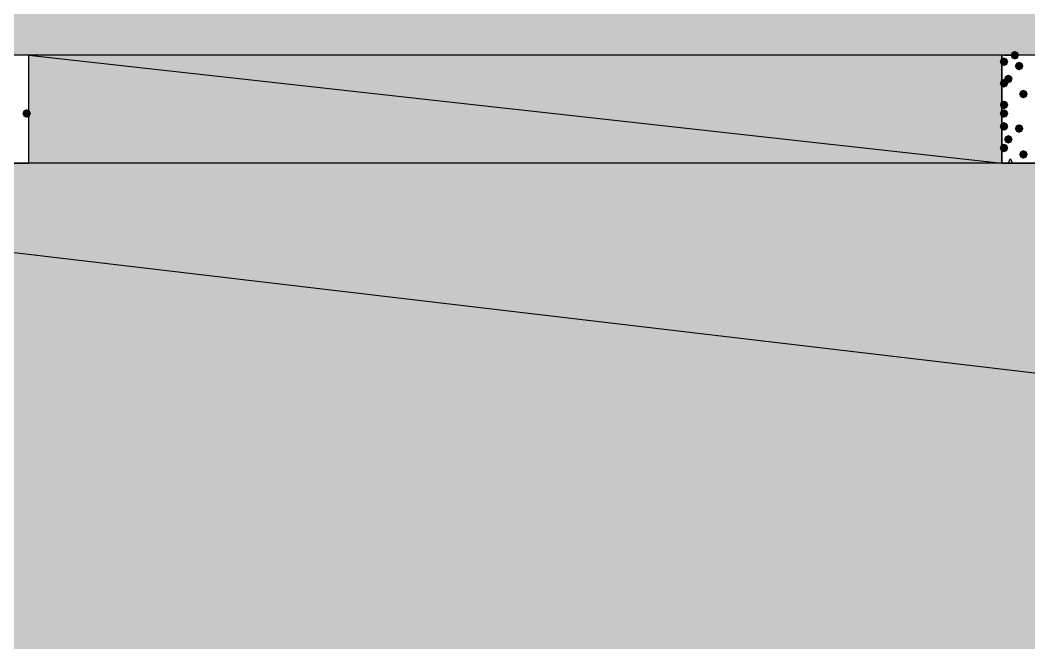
# Model space of a CAD drawing. Header units: millimetres. Extents: x 0 to 420, y 0 to 297.
# Drawn here: x 48.51 to 68.3, y 193.44 to 205.67 of the extents above; entities that cross this region are included whole.
import ezdxf

# ---------------------------------------------------------------- set-up
doc = ezdxf.new("R2010")
doc.units = ezdxf.units.MM
doc.layers.get('0').update_dxf_attribs({"linetype": 'CONTINUOUS'})

msp = doc.modelspace()

# ---------------------------------------------------------------- hatches: boundary and pattern name
at = {"true_color": 0x000008}
h = msp.add_hatch(color=0, dxfattribs=at)
h.paths.add_polyline_path([(379.603, 224.070333), (33.528, 224.070333), (379.603, 204.978)], flags=0)
h.paths.add_polyline_path([(33.528, 224.070333), (379.603, 204.978), (33.528, 204.978)], flags=0)
at = {"true_color": 0x000007}
for points in [[(68.114333, 204.978), (68.089462, 204.918204), (68.029667, 204.893333), (67.969871, 204.918204), (67.945, 204.978), (67.969871, 205.037796), (68.029667, 205.062667), (68.089462, 205.037796)], [(67.902667, 204.851), (67.877796, 204.791204), (67.818, 204.766333), (67.758204, 204.791204), (67.733333, 204.851), (67.758204, 204.910796), (67.818, 204.935667), (67.877796, 204.910796)], [(68.199, 204.766333), (68.174129, 204.706537), (68.114333, 204.681667), (68.054538, 204.706537), (68.029667, 204.766333), (68.054537, 204.826129), (68.114333, 204.851), (68.174129, 204.826129)], [(67.902667, 204.427667), (67.877796, 204.367871), (67.818, 204.343), (67.758204, 204.367871), (67.733333, 204.427667), (67.758204, 204.487462), (67.818, 204.512333), (67.877796, 204.487463)], [(67.987333, 204.512333), (67.962463, 204.452537), (67.902667, 204.427667), (67.842871, 204.452537), (67.818, 204.512333), (67.842871, 204.572129), (67.902667, 204.597), (67.962462, 204.572129)], [(68.283667, 204.216), (68.258796, 204.156204), (68.199, 204.131333), (68.139204, 204.156204), (68.114333, 204.216), (68.139204, 204.275796), (68.199, 204.300667), (68.258796, 204.275796)], [(67.902667, 204.004333), (67.877796, 203.944537), (67.818, 203.919667), (67.758204, 203.944537), (67.733333, 204.004333), (67.758204, 204.064129), (67.818, 204.089), (67.877796, 204.064129)], [(48.725667, 203.835), (48.700796, 203.775204), (48.641, 203.750333), (48.581204, 203.775204), (48.556333, 203.835), (48.581204, 203.894796), (48.641, 203.919667), (48.700796, 203.894796)], [(67.902667, 203.835), (67.877796, 203.775204), (67.818, 203.750333), (67.758204, 203.775204), (67.733333, 203.835), (67.758204, 203.894796), (67.818, 203.919667), (67.877796, 203.894796)], [(67.902667, 203.581), (67.877796, 203.521204), (67.818, 203.496333), (67.758204, 203.521204), (67.733333, 203.581), (67.758204, 203.640796), (67.818, 203.665667), (67.877796, 203.640796)], [(68.199, 203.538667), (68.174129, 203.478871), (68.114333, 203.454), (68.054538, 203.478871), (68.029667, 203.538667), (68.054537, 203.598462), (68.114333, 203.623333), (68.174129, 203.598463)], [(67.987333, 203.327), (67.962463, 203.267204), (67.902667, 203.242333), (67.842871, 203.267204), (67.818, 203.327), (67.842871, 203.386796), (67.902667, 203.411667), (67.962462, 203.386796)], [(67.902667, 203.157667), (67.877796, 203.097871), (67.818, 203.073), (67.758204, 203.097871), (67.733333, 203.157667), (67.758204, 203.217462), (67.818, 203.242333), (67.877796, 203.217463)], [(68.283667, 203.030667), (68.258796, 202.970871), (68.199, 202.946), (68.139204, 202.970871), (68.114333, 203.030667), (68.139204, 203.090462), (68.199, 203.115333), (68.258796, 203.090463)]]:
    msp.add_hatch(color=0, dxfattribs=at).paths.add_polyline_path(points, flags=0)
at = {"true_color": 0x000008}
h = msp.add_hatch(color=0, dxfattribs=at)
h.paths.add_polyline_path([(67.775667, 204.978), (48.683333, 204.978), (67.775667, 202.861333)], flags=0)
h.paths.add_polyline_path([(48.683333, 204.978), (67.775667, 202.861333), (48.683333, 202.861333)], flags=0)
h = msp.add_hatch(color=0, dxfattribs=at)
h.paths.add_polyline_path([(194.902667, 202.861333), (33.528, 202.861333), (194.902667, 183.811333)], flags=0)
h.paths.add_polyline_path([(33.528, 202.861333), (194.902667, 183.811333), (33.528, 183.811333)], flags=0)

# ---------------------------------------------------------------- linework, layer by layer
at = {"color": 0, "true_color": 0x000008}
for points in [[(33.528, 224.070333), (379.603, 204.978), (33.528, 204.978)], [(67.775667, 204.978), (48.683333, 204.978), (67.775667, 202.861333)], [(48.683333, 204.978), (67.775667, 202.861333), (48.683333, 202.861333)], [(194.902667, 202.861333), (33.528, 202.861333), (194.902667, 183.811333)], [(33.528, 202.861333), (194.902667, 183.811333), (33.528, 183.811333)]]:
    msp.add_lwpolyline(points, close=True, dxfattribs=at)
at = {"color": 0, "true_color": 0x000007}
for points in [[(46.566667, 204.978), (46.566667, 202.861333), (48.683333, 202.861333), (48.683333, 204.978)], [(67.775667, 204.978), (67.775667, 202.861333), (69.892333, 202.861333), (69.892333, 204.978)]]:
    msp.add_lwpolyline(points, close=True, dxfattribs=at)
for points in [[(67.818, 204.978), (68.029667, 204.978)], [(67.818, 204.978), (67.860333, 204.978)], [(67.902667, 202.861333), (67.945, 202.946)], [(67.987333, 202.861333), (67.945, 202.946)]]:
    msp.add_lwpolyline(points, dxfattribs=at)

doc.saveas('drawing.dxf')
